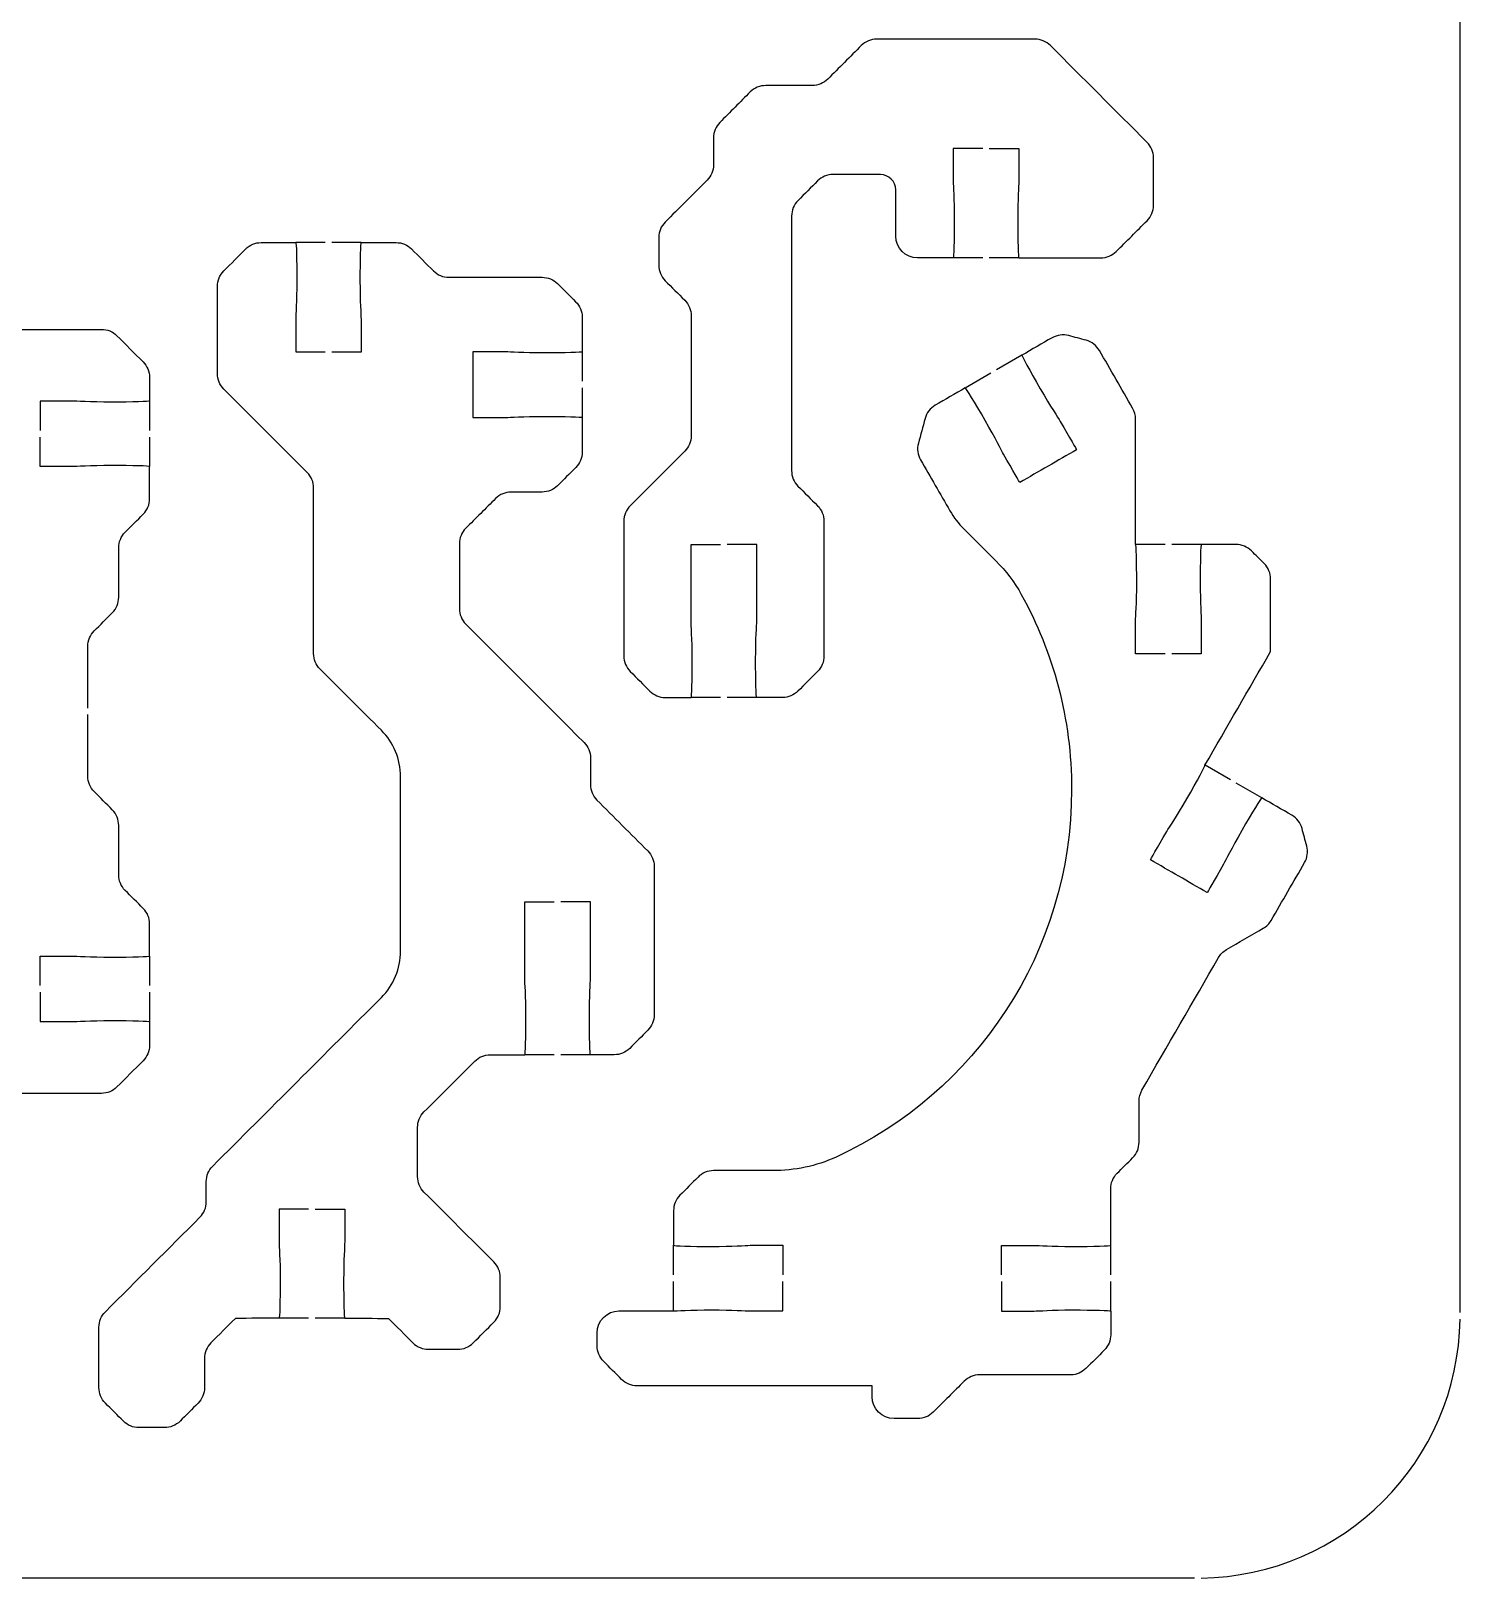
# Model space of a CAD drawing. Extents: x 0 to 400, y 230 to 450.
# Drawn here: x 334.6 to 400, y 230 to 300.8 of the extents above; entities that cross this region are included whole.
import ezdxf

# ---------------------------------------------------------------- set-up
doc = ezdxf.new("R2010")
doc.units = 0
doc.header["$MEASUREMENT"] = 0
doc.layers.add('DEFAULT', color=18, linetype='CONTINUOUS')

msp = doc.modelspace()

# ---------------------------------------------------------------- linework, layer by layer
at = {"layer": 'DEFAULT', "color": 1}
for points in [[(400.001, 242.147), (400.001, 437.847)], [(348.078, 291.102), (346.73, 291.102)], [(349.729, 291.102), (348.377, 291.102)], [(378.161, 290.402), (376.81, 290.402)], [(379.812, 290.402), (378.461, 290.402)], [(359.832, 286.103), (359.832, 284.755)], [(379.958, 285.949), (378.788, 285.273)], [(378.529, 285.123), (377.359, 284.448)], [(359.832, 284.455), (359.832, 283.104)], [(340.044, 283.85), (340.044, 282.503)], [(340.044, 282.203), (340.044, 280.852)], [(386.51, 277.288), (385.158, 277.288)], [(388.161, 277.288), (386.809, 277.288)], [(366.17, 270.286), (364.819, 270.286)], [(367.821, 270.286), (366.47, 270.286)], [(389.503, 266.514), (388.333, 267.19)], [(390.933, 265.689), (389.763, 266.365)], [(340.044, 258.457), (340.044, 257.11)], [(340.044, 256.81), (340.044, 255.459)], [(358.559, 253.94), (357.211, 253.94)], [(360.21, 253.94), (358.858, 253.94)], [(364.016, 243.87), (364.016, 245.221)], [(384.015, 243.866), (384.015, 245.217)], [(364.016, 242.219), (364.016, 243.57)], [(384.015, 242.215), (384.015, 243.566)], [(347.316, 241.882), (345.968, 241.882)], [(348.967, 241.882), (347.615, 241.882)], [(387.851, 229.997), (282.152, 229.997)]]:
    msp.add_lwpolyline(points, dxfattribs=at)
for points, knots in [([(378.461, 295.401), (378.911, 295.401), (379.361, 295.401), (379.812, 295.401), (379.812, 294.901), (379.812, 294.401), (379.812, 293.901), (379.812, 293.686), (379.762, 293.118), (379.762, 292.152), (379.762, 291.185), (379.784, 290.402), (379.812, 290.402), (381.062, 290.402), (382.312, 290.402), (383.562, 290.402), (383.826, 290.402), (384.08, 290.504), (384.271, 290.695), (384.741, 291.164), (385.212, 291.633), (385.682, 292.102), (385.869, 292.289), (385.975, 292.543), (385.975, 292.811), (385.975, 293.537), (385.975, 294.262), (385.975, 294.988), (385.975, 295.249), (385.872, 295.499), (385.686, 295.686), (384.21, 297.163), (382.734, 298.64), (381.258, 300.117), (381.071, 300.301), (380.817, 300.41), (380.549, 300.41), (378.136, 300.41), (375.723, 300.41), (373.31, 300.41), (373.045, 300.41), (372.791, 300.304), (372.605, 300.117), (372.094, 299.605), (371.584, 299.092), (371.073, 298.579), (370.886, 298.392), (370.632, 298.286), (370.368, 298.286), (369.656, 298.286), (368.945, 298.286), (368.234, 298.286), (367.965, 298.286), (367.711, 298.181), (367.521, 297.994), (367.059, 297.529), (366.597, 297.065), (366.135, 296.6), (365.948, 296.413), (365.842, 296.159), (365.842, 295.895), (365.842, 295.484), (365.842, 295.074), (365.842, 294.663), (365.842, 294.395), (365.736, 294.141), (365.549, 293.954), (364.909, 293.315), (364.27, 292.675), (363.63, 292.035), (363.443, 291.848), (363.341, 291.598), (363.341, 291.337), (363.341, 290.915), (363.341, 290.492), (363.341, 290.07), (363.341, 289.799), (363.446, 289.545), (363.633, 289.358), (363.932, 289.06), (364.231, 288.763), (364.529, 288.465), (364.716, 288.275), (364.822, 288.021), (364.822, 287.756), (364.822, 285.925), (364.822, 284.094), (364.822, 282.263), (364.822, 281.995), (364.716, 281.741), (364.529, 281.554), (363.698, 280.724), (362.867, 279.894), (362.035, 279.064), (361.848, 278.873), (361.742, 278.619), (361.742, 278.354), (361.742, 276.298), (361.742, 274.241), (361.742, 272.184), (361.742, 271.92), (361.848, 271.666), (362.035, 271.479), (362.334, 271.178), (362.633, 270.877), (362.931, 270.576), (363.118, 270.389), (363.372, 270.286), (363.637, 270.286), (364.031, 270.286), (364.425, 270.286), (364.819, 270.286), (364.847, 270.286), (364.868, 271.07), (364.868, 272.036), (364.868, 273.003), (364.819, 273.574), (364.819, 273.786), (364.819, 274.953), (364.819, 276.119), (364.819, 277.286), (365.268, 277.286), (365.717, 277.286), (366.166, 277.286)], [0, 0, 0, 0, 3.83, 3.83, 3.83, 8.08, 8.08, 8.08, 9.08, 9.08, 9.08, 10.08, 10.08, 10.08, 20.71, 20.71, 20.71, 21.71, 21.71, 21.71, 27.359788, 27.359788, 27.359788, 28.359788, 28.359788, 28.359788, 34.529788, 34.529788, 34.529788, 35.529788, 35.529788, 35.529788, 53.28524, 53.28524, 53.28524, 54.28524, 54.28524, 54.28524, 74.80524, 74.80524, 74.80524, 75.80524, 75.80524, 75.80524, 81.957086, 81.957086, 81.957086, 82.957086, 82.957086, 82.957086, 89.007086, 89.007086, 89.007086, 90.007086, 90.007086, 90.007086, 95.579105, 95.579105, 95.579105, 96.579105, 96.579105, 96.579105, 100.069105, 100.069105, 100.069105, 101.069105, 101.069105, 101.069105, 108.762427, 108.762427, 108.762427, 109.762427, 109.762427, 109.762427, 113.352427, 113.352427, 113.352427, 114.352427, 114.352427, 114.352427, 117.937465, 117.937465, 117.937465, 118.937465, 118.937465, 118.937465, 134.507465, 134.507465, 134.507465, 135.507465, 135.507465, 135.507465, 145.498886, 145.498886, 145.498886, 146.498886, 146.498886, 146.498886, 163.988886, 163.988886, 163.988886, 164.988886, 164.988886, 164.988886, 168.595159, 168.595159, 168.595159, 169.595159, 169.595159, 169.595159, 172.945159, 172.945159, 172.945159, 173.945159, 173.945159, 173.945159, 174.945159, 174.945159, 174.945159, 184.865159, 184.865159, 184.865159, 188.685159, 188.685159, 188.685159, 188.685159]), ([(378.161, 295.401), (377.71, 295.401), (377.26, 295.401), (376.81, 295.401), (376.81, 294.901), (376.81, 294.401), (376.81, 293.901), (376.81, 293.686), (376.859, 293.118), (376.859, 292.152), (376.859, 291.185), (376.838, 290.402), (376.81, 290.402), (376.266, 290.402), (375.723, 290.402), (375.18, 290.402), (374.626, 290.402), (374.178, 290.846), (374.178, 291.4), (374.178, 292.105), (374.178, 292.809), (374.178, 293.513), (374.178, 293.901), (373.864, 294.215), (373.479, 294.215), (372.756, 294.215), (372.033, 294.215), (371.31, 294.215), (371.045, 294.215), (370.791, 294.11), (370.604, 293.923), (370.307, 293.624), (370.009, 293.325), (369.712, 293.027), (369.525, 292.836), (369.419, 292.582), (369.419, 292.317), (369.418, 288.435), (369.417, 284.552), (369.415, 280.669), (369.415, 280.401), (369.521, 280.147), (369.708, 279.96), (370.007, 279.661), (370.306, 279.362), (370.604, 279.064), (370.791, 278.87), (370.897, 278.616), (370.897, 278.351), (370.897, 276.295), (370.897, 274.24), (370.897, 272.184), (370.897, 271.92), (370.791, 271.666), (370.604, 271.479), (370.306, 271.178), (370.007, 270.877), (369.708, 270.576), (369.521, 270.389), (369.267, 270.286), (369.003, 270.286), (368.609, 270.286), (368.215, 270.286), (367.821, 270.286), (367.793, 270.286), (367.771, 271.07), (367.771, 272.036), (367.771, 273.003), (367.821, 273.574), (367.821, 273.786), (367.821, 274.953), (367.821, 276.119), (367.821, 277.286), (367.369, 277.286), (366.918, 277.286), (366.466, 277.286)], [0, 0, 0, 0, 3.83, 3.83, 3.83, 8.08, 8.08, 8.08, 9.08, 9.08, 9.08, 10.08, 10.08, 10.08, 14.7, 14.7, 14.7, 15.7, 15.7, 15.7, 21.69, 21.69, 21.69, 22.69, 22.69, 22.69, 28.84, 28.84, 28.84, 29.84, 29.84, 29.84, 33.425038, 33.425038, 33.425038, 34.425038, 34.425038, 34.425038, 67.44504, 67.44504, 67.44504, 68.44504, 68.44504, 68.44504, 72.037142, 72.037142, 72.037142, 73.037142, 73.037142, 73.037142, 90.517142, 90.517142, 90.517142, 91.517142, 91.517142, 91.517142, 95.123415, 95.123415, 95.123415, 96.123415, 96.123415, 96.123415, 99.473415, 99.473415, 99.473415, 100.473415, 100.473415, 100.473415, 101.473415, 101.473415, 101.473415, 111.393415, 111.393415, 111.393415, 115.233415, 115.233415, 115.233415, 115.233415]), ([(347.316, 246.881), (346.866, 246.881), (346.417, 246.881), (345.968, 246.881), (345.968, 246.381), (345.968, 245.881), (345.968, 245.382), (345.968, 245.17), (346.017, 244.599), (346.017, 243.632), (346.017, 242.665), (345.996, 241.882), (345.968, 241.882), (345.301, 241.882), (344.634, 241.882), (343.968, 241.879), (343.594, 241.505), (343.22, 241.131), (342.846, 240.757), (342.659, 240.57), (342.557, 240.316), (342.557, 240.051), (342.557, 239.604), (342.557, 239.157), (342.557, 238.711), (342.557, 238.446), (342.451, 238.192), (342.264, 238.002), (341.987, 237.725), (341.711, 237.449), (341.435, 237.173), (341.244, 236.986), (340.99, 236.88), (340.726, 236.88), (340.335, 236.88), (339.945, 236.88), (339.554, 236.88), (339.29, 236.88), (339.036, 236.986), (338.849, 237.173), (338.573, 237.449), (338.296, 237.725), (338.02, 238.002), (337.829, 238.192), (337.727, 238.446), (337.727, 238.711), (337.727, 239.633), (337.727, 240.554), (337.727, 241.476), (337.727, 241.741), (337.829, 241.995), (338.02, 242.182), (339.462, 243.624), (340.903, 245.065), (342.345, 246.507), (342.532, 246.694), (342.638, 246.952), (342.638, 247.216), (342.638, 247.523), (342.638, 247.83), (342.638, 248.137), (342.638, 248.401), (342.74, 248.655), (342.931, 248.842), (345.502, 251.414), (348.074, 253.986), (350.646, 256.558), (351.207, 257.122), (351.524, 257.884), (351.524, 258.681), (351.524, 261.343), (351.524, 264.004), (351.524, 266.665), (351.524, 267.462), (351.207, 268.224), (350.646, 268.785), (349.711, 269.72), (348.776, 270.655), (347.841, 271.59), (347.651, 271.78), (347.548, 272.034), (347.548, 272.299), (347.548, 274.823), (347.548, 277.348), (347.548, 279.873), (347.548, 280.137), (347.443, 280.391), (347.256, 280.578), (345.983, 281.851), (344.711, 283.123), (343.439, 284.395), (343.248, 284.582), (343.146, 284.84), (343.146, 285.104), (343.146, 286.437), (343.146, 287.769), (343.146, 289.101), (343.146, 289.366), (343.248, 289.62), (343.439, 289.807), (343.772, 290.141), (344.106, 290.475), (344.44, 290.809), (344.627, 290.999), (344.881, 291.102), (345.146, 291.102), (345.674, 291.102), (346.202, 291.102), (346.73, 291.102), (346.758, 291.102), (346.779, 290.319), (346.779, 289.352), (346.779, 288.385), (346.73, 287.814), (346.73, 287.602), (346.73, 287.102), (346.73, 286.603), (346.73, 286.103), (347.179, 286.103), (347.628, 286.103), (348.078, 286.103)], [0, 0, 0, 0, 3.82, 3.82, 3.82, 8.07, 8.07, 8.07, 9.07, 9.07, 9.07, 10.07, 10.07, 10.07, 15.75, 15.75, 15.75, 20.247199, 20.247199, 20.247199, 21.247199, 21.247199, 21.247199, 25.047199, 25.047199, 25.047199, 26.047199, 26.047199, 26.047199, 29.370601, 29.370601, 29.370601, 30.370601, 30.370601, 30.370601, 33.690601, 33.690601, 33.690601, 34.690601, 34.690601, 34.690601, 38.014003, 38.014003, 38.014003, 39.014003, 39.014003, 39.014003, 46.854003, 46.854003, 46.854003, 47.854003, 47.854003, 47.854003, 65.192261, 65.192261, 65.192261, 66.192261, 66.192261, 66.192261, 68.802261, 68.802261, 68.802261, 69.802261, 69.802261, 69.802261, 100.731112, 100.731112, 100.731112, 101.731112, 101.731112, 101.731112, 124.361112, 124.361112, 124.361112, 125.361112, 125.361112, 125.361112, 136.60411, 136.60411, 136.60411, 137.60411, 137.60411, 137.60411, 159.07411, 159.07411, 159.07411, 160.07411, 160.07411, 160.07411, 175.3759, 175.3759, 175.3759, 176.3759, 176.3759, 176.3759, 187.7059, 187.7059, 187.7059, 188.7059, 188.7059, 188.7059, 192.722267, 192.722267, 192.722267, 193.722267, 193.722267, 193.722267, 198.212267, 198.212267, 198.212267, 199.212267, 199.212267, 199.212267, 200.212267, 200.212267, 200.212267, 204.462267, 204.462267, 204.462267, 208.282267, 208.282267, 208.282267, 208.282267]), ([(348.377, 286.103), (348.829, 286.103), (349.281, 286.103), (349.732, 286.103), (349.732, 286.603), (349.732, 287.102), (349.732, 287.602), (349.732, 287.814), (349.683, 288.385), (349.683, 289.352), (349.683, 290.319), (349.704, 291.102), (349.732, 291.102), (350.261, 291.102), (350.79, 291.102), (351.32, 291.102), (351.584, 291.102), (351.838, 290.999), (352.029, 290.809), (352.363, 290.475), (352.697, 290.141), (353.031, 289.807), (353.218, 289.62), (353.472, 289.514), (353.736, 289.514), (355.158, 289.514), (356.579, 289.514), (358.001, 289.514), (358.266, 289.514), (358.52, 289.412), (358.71, 289.225), (358.985, 288.949), (359.261, 288.672), (359.536, 288.396), (359.726, 288.209), (359.832, 287.955), (359.832, 287.69), (359.832, 287.161), (359.832, 286.632), (359.832, 286.103), (359.832, 286.075), (359.049, 286.053), (358.082, 286.053), (357.116, 286.053), (356.544, 286.103), (356.333, 286.103), (355.833, 286.103), (355.333, 286.103), (354.833, 286.103), (354.833, 285.102), (354.833, 284.101), (354.833, 283.101), (355.333, 283.101), (355.833, 283.101), (356.333, 283.101), (356.544, 283.101), (357.116, 283.15), (358.082, 283.15), (359.049, 283.15), (359.832, 283.129), (359.832, 283.101), (359.832, 282.573), (359.832, 282.045), (359.832, 281.517), (359.832, 281.252), (359.726, 280.995), (359.539, 280.808), (359.263, 280.531), (358.987, 280.255), (358.71, 279.979), (358.52, 279.792), (358.266, 279.686), (358.001, 279.686), (357.527, 279.686), (357.053, 279.686), (356.579, 279.686), (356.315, 279.686), (356.061, 279.583), (355.874, 279.393), (355.419, 278.938), (354.964, 278.483), (354.509, 278.028), (354.318, 277.841), (354.216, 277.587), (354.216, 277.322), (354.216, 276.333), (354.216, 275.344), (354.216, 274.355), (354.216, 274.091), (354.318, 273.837), (354.509, 273.646), (356.313, 271.841), (358.116, 270.036), (359.92, 268.231), (360.107, 268.044), (360.213, 267.79), (360.213, 267.526), (360.213, 267.117), (360.213, 266.709), (360.213, 266.301), (360.217, 266.033), (360.319, 265.783), (360.506, 265.596), (361.283, 264.819), (362.06, 264.041), (362.838, 263.264), (363.025, 263.077), (363.131, 262.823), (363.131, 262.558), (363.131, 260.296), (363.131, 258.033), (363.131, 255.771), (363.131, 255.506), (363.025, 255.249), (362.838, 255.062), (362.561, 254.786), (362.285, 254.509), (362.009, 254.233), (361.818, 254.046), (361.564, 253.94), (361.3, 253.94), (360.937, 253.94), (360.575, 253.94), (360.213, 253.94), (360.185, 253.94), (360.164, 254.723), (360.164, 255.69), (360.164, 256.656), (360.213, 257.228), (360.213, 257.44), (360.213, 258.606), (360.213, 259.773), (360.213, 260.939), (359.762, 260.939), (359.31, 260.939), (358.858, 260.939)], [0, 0, 0, 0, 3.84, 3.84, 3.84, 8.09, 8.09, 8.09, 9.09, 9.09, 9.09, 10.09, 10.09, 10.09, 14.59, 14.59, 14.59, 15.59, 15.59, 15.59, 19.606367, 19.606367, 19.606367, 20.606367, 20.606367, 20.606367, 32.696367, 32.696367, 32.696367, 33.696367, 33.696367, 33.696367, 37.012705, 37.012705, 37.012705, 38.012705, 38.012705, 38.012705, 42.512705, 42.512705, 42.512705, 43.512705, 43.512705, 43.512705, 44.512705, 44.512705, 44.512705, 48.762705, 48.762705, 48.762705, 57.272705, 57.272705, 57.272705, 61.522705, 61.522705, 61.522705, 62.522705, 62.522705, 62.522705, 63.522705, 63.522705, 63.522705, 68.012705, 68.012705, 68.012705, 69.012705, 69.012705, 69.012705, 72.336107, 72.336107, 72.336107, 73.336107, 73.336107, 73.336107, 77.366107, 77.366107, 77.366107, 78.366107, 78.366107, 78.366107, 83.839113, 83.839113, 83.839113, 84.839113, 84.839113, 84.839113, 93.249113, 93.249113, 93.249113, 94.249113, 94.249113, 94.249113, 115.950221, 115.950221, 115.950221, 116.950221, 116.950221, 116.950221, 120.420221, 120.420221, 120.420221, 121.420221, 121.420221, 121.420221, 130.768173, 130.768173, 130.768173, 131.768173, 131.768173, 131.768173, 151.008173, 151.008173, 151.008173, 152.008173, 152.008173, 152.008173, 155.331575, 155.331575, 155.331575, 156.331575, 156.331575, 156.331575, 159.411575, 159.411575, 159.411575, 160.411575, 160.411575, 160.411575, 161.411575, 161.411575, 161.411575, 171.331575, 171.331575, 171.331575, 175.171575, 175.171575, 175.171575, 175.171575]), ([(335.041, 256.81), (335.041, 256.36), (335.041, 255.909), (335.041, 255.459), (335.542, 255.459), (336.043, 255.459), (336.544, 255.459), (336.632, 255.459), (337.327, 255.508), (338.294, 255.508), (339.26, 255.508), (340.044, 255.483), (340.044, 255.459), (340.041, 255.097), (340.039, 254.734), (340.037, 254.372), (340.037, 254.108), (339.934, 253.85), (339.744, 253.663), (339.345, 253.264), (338.947, 252.866), (338.548, 252.467), (338.357, 252.277), (338.103, 252.174), (337.839, 252.174), (336.471, 252.174), (335.104, 252.174), (333.736, 252.174), (333.471, 252.174), (333.217, 252.28), (333.03, 252.467), (332.131, 253.367), (331.231, 254.266), (330.332, 255.166), (330.148, 255.353), (330.042, 255.607), (330.042, 255.872), (330.042, 257.557), (330.042, 259.242), (330.042, 260.927), (330.042, 261.191), (329.937, 261.445), (329.75, 261.636), (329.1, 262.284), (328.451, 262.932), (327.802, 263.58), (327.428, 263.954), (327.217, 264.462), (327.217, 264.994), (327.217, 268.101), (327.217, 271.208), (327.217, 274.315), (327.217, 274.844), (327.428, 275.355), (327.802, 275.729), (328.451, 276.378), (329.1, 277.028), (329.75, 277.677), (329.937, 277.867), (330.042, 278.121), (330.042, 278.386), (330.042, 280.07), (330.042, 281.754), (330.042, 283.438), (330.042, 283.702), (330.148, 283.956), (330.335, 284.143), (331.232, 285.04), (332.13, 285.938), (333.027, 286.835), (333.217, 287.025), (333.471, 287.131), (333.74, 287.131), (335.106, 287.131), (336.472, 287.131), (337.839, 287.131), (338.103, 287.135), (338.357, 287.029), (338.548, 286.842), (338.947, 286.442), (339.345, 286.042), (339.744, 285.642), (339.931, 285.455), (340.037, 285.201), (340.037, 284.937), (340.039, 284.575), (340.041, 284.213), (340.044, 283.85), (340.044, 283.826), (339.26, 283.801), (338.294, 283.801), (337.327, 283.801), (336.632, 283.85), (336.544, 283.85), (336.043, 283.85), (335.542, 283.85), (335.041, 283.85), (335.041, 283.401), (335.041, 282.952), (335.041, 282.503)], [0, 0, 0, 0, 3.83, 3.83, 3.83, 8.09, 8.09, 8.09, 9.09, 9.09, 9.09, 10.09, 10.09, 10.09, 13.170065, 13.170065, 13.170065, 14.170065, 14.170065, 14.170065, 18.964249, 18.964249, 18.964249, 19.964249, 19.964249, 19.964249, 31.594249, 31.594249, 31.594249, 32.594249, 32.594249, 32.594249, 43.412983, 43.412983, 43.412983, 44.412983, 44.412983, 44.412983, 58.742983, 58.742983, 58.742983, 59.742983, 59.742983, 59.742983, 67.542374, 67.542374, 67.542374, 68.542374, 68.542374, 68.542374, 94.962374, 94.962374, 94.962374, 95.962374, 95.962374, 95.962374, 103.768833, 103.768833, 103.768833, 104.768833, 104.768833, 104.768833, 119.088833, 119.088833, 119.088833, 120.088833, 120.088833, 120.088833, 130.879282, 130.879282, 130.879282, 131.879282, 131.879282, 131.879282, 143.499282, 143.499282, 143.499282, 144.499282, 144.499282, 144.499282, 149.300542, 149.300542, 149.300542, 150.300542, 150.300542, 150.300542, 153.380607, 153.380607, 153.380607, 154.380607, 154.380607, 154.380607, 155.380607, 155.380607, 155.380607, 159.640607, 159.640607, 159.640607, 163.460607, 163.460607, 163.460607, 163.460607]), ([(386.51, 272.289), (386.058, 272.289), (385.606, 272.289), (385.155, 272.289), (385.155, 272.789), (385.155, 273.289), (385.155, 273.789), (385.155, 274), (385.208, 274.572), (385.208, 275.539), (385.208, 276.509), (385.183, 277.288), (385.155, 277.288), (385.155, 279.2), (385.155, 281.112), (385.155, 283.025), (385.155, 283.197), (385.109, 283.37), (385.021, 283.522), (384.515, 284.403), (384.01, 285.283), (383.504, 286.164), (383.37, 286.394), (383.151, 286.559), (382.897, 286.63), (382.63, 286.702), (382.363, 286.773), (382.096, 286.845), (381.839, 286.916), (381.567, 286.877), (381.334, 286.746), (380.876, 286.481), (380.417, 286.215), (379.958, 285.949), (379.937, 285.938), (380.311, 285.247), (380.791, 284.411), (381.274, 283.571), (381.606, 283.102), (381.708, 282.919), (382.149, 282.16), (382.456, 281.624), (382.456, 281.624), (381.589, 281.124), (380.723, 280.624), (379.856, 280.125), (379.856, 280.125), (379.549, 280.661), (379.112, 281.419), (379.006, 281.603), (378.763, 282.121), (378.276, 282.957), (377.799, 283.79), (377.394, 284.45), (377.362, 284.45), (376.903, 284.185), (376.445, 283.921), (375.986, 283.656), (375.76, 283.525), (375.591, 283.307), (375.524, 283.053), (375.422, 282.675), (375.319, 282.298), (375.217, 281.92), (375.147, 281.663), (375.182, 281.388), (375.316, 281.158), (375.764, 280.382), (376.212, 279.606), (376.66, 278.83), (376.836, 278.527), (377.052, 278.248), (377.299, 278.001), (377.787, 277.513), (378.275, 277.025), (378.763, 276.537), (379.218, 276.082), (379.616, 275.57), (379.927, 275.006), (381.391, 272.357), (382.227, 269.309), (382.227, 266.07), (382.227, 258.612), (377.81, 252.185), (371.449, 249.26), (370.543, 248.844), (369.552, 248.639), (368.553, 248.639), (367.65, 248.639), (366.747, 248.639), (365.844, 248.639), (365.576, 248.639), (365.322, 248.533), (365.135, 248.343), (364.858, 248.065), (364.582, 247.788), (364.306, 247.51), (364.119, 247.323), (364.016, 247.073), (364.016, 246.808), (364.016, 246.279), (364.016, 245.75), (364.016, 245.221), (364.016, 245.193), (364.796, 245.171), (365.766, 245.171), (366.729, 245.171), (367.304, 245.221), (367.516, 245.221), (368.016, 245.221), (368.516, 245.221), (369.015, 245.221), (369.015, 244.77), (369.015, 244.32), (369.015, 243.87)], [0, 0, 0, 0, 3.84, 3.84, 3.84, 8.09, 8.09, 8.09, 9.09, 9.09, 9.09, 10.09, 10.09, 10.09, 26.35, 26.35, 26.35, 27.35, 27.35, 27.35, 35.986556, 35.986556, 35.986556, 36.986556, 36.986556, 36.986556, 39.337088, 39.337088, 39.337088, 40.337088, 40.337088, 40.337088, 44.844593, 44.844593, 44.844593, 45.844593, 45.844593, 45.844593, 46.844593, 46.844593, 46.844593, 47.844593, 47.844593, 47.844593, 56.352201, 56.352201, 56.352201, 57.352201, 57.352201, 57.352201, 58.352201, 58.352201, 58.352201, 59.352201, 59.352201, 59.352201, 63.8547, 63.8547, 63.8547, 64.8547, 64.8547, 64.8547, 68.180509, 68.180509, 68.180509, 69.180509, 69.180509, 69.180509, 76.801276, 76.801276, 76.801276, 77.801276, 77.801276, 77.801276, 83.670263, 83.670263, 83.670263, 84.670263, 84.670263, 84.670263, 85.670263, 85.670263, 85.670263, 86.670263, 86.670263, 86.670263, 87.670263, 87.670263, 87.670263, 95.350263, 95.350263, 95.350263, 96.350263, 96.350263, 96.350263, 99.680743, 99.680743, 99.680743, 100.680743, 100.680743, 100.680743, 105.180743, 105.180743, 105.180743, 106.180743, 106.180743, 106.180743, 107.180743, 107.180743, 107.180743, 111.430743, 111.430743, 111.430743, 115.260743, 115.260743, 115.260743, 115.260743]), ([(337.218, 269.803), (337.218, 270.745), (337.218, 271.687), (337.218, 272.628), (337.218, 272.893), (337.324, 273.147), (337.511, 273.334), (337.786, 273.612), (338.061, 273.889), (338.336, 274.167), (338.523, 274.354), (338.629, 274.611), (338.629, 274.876), (338.629, 275.631), (338.629, 276.386), (338.629, 277.14), (338.629, 277.405), (338.735, 277.659), (338.922, 277.85), (339.198, 278.125), (339.475, 278.4), (339.751, 278.675), (339.938, 278.866), (340.044, 279.12), (340.044, 279.384), (340.044, 279.873), (340.044, 280.363), (340.044, 280.852), (340.044, 280.88), (339.26, 280.901), (338.294, 280.901), (337.327, 280.901), (336.632, 280.852), (336.544, 280.852), (336.043, 280.852), (335.542, 280.852), (335.041, 280.852), (335.041, 281.302), (335.041, 281.752), (335.041, 282.203)], [0, 0, 0, 0, 8.01, 8.01, 8.01, 9.01, 9.01, 9.01, 12.333432, 12.333432, 12.333432, 13.333432, 13.333432, 13.333432, 19.753432, 19.753432, 19.753432, 20.753432, 20.753432, 20.753432, 24.06977, 24.06977, 24.06977, 25.06977, 25.06977, 25.06977, 29.22977, 29.22977, 29.22977, 30.22977, 30.22977, 30.22977, 31.22977, 31.22977, 31.22977, 35.48977, 35.48977, 35.48977, 39.31977, 39.31977, 39.31977, 39.31977]), ([(379.016, 243.866), (379.016, 244.317), (379.016, 244.767), (379.016, 245.217), (379.516, 245.217), (380.016, 245.217), (380.516, 245.217), (380.727, 245.217), (381.299, 245.168), (382.266, 245.168), (383.229, 245.168), (384.015, 245.193), (384.015, 245.217), (384.015, 246.08), (384.015, 246.944), (384.015, 247.807), (384.015, 248.071), (384.121, 248.325), (384.308, 248.516), (384.546, 248.752), (384.783, 248.989), (385.021, 249.225), (385.208, 249.415), (385.314, 249.669), (385.314, 249.934), (385.314, 250.564), (385.314, 251.195), (385.314, 251.825), (385.314, 251.998), (385.359, 252.171), (385.448, 252.322), (386.614, 254.344), (387.781, 256.365), (388.947, 258.387), (389.035, 258.538), (389.162, 258.665), (389.314, 258.75), (389.875, 259.076), (390.436, 259.401), (390.997, 259.727), (391.148, 259.812), (391.272, 259.939), (391.36, 260.09), (391.869, 260.971), (392.379, 261.852), (392.888, 262.733), (393.018, 262.962), (393.053, 263.234), (392.986, 263.491), (392.915, 263.758), (392.843, 264.025), (392.771, 264.292), (392.704, 264.55), (392.535, 264.768), (392.306, 264.899), (391.848, 265.162), (391.391, 265.426), (390.933, 265.689), (390.902, 265.689), (390.492, 265.029), (390.013, 264.2), (389.533, 263.361), (389.286, 262.842), (389.184, 262.662), (388.743, 261.9), (388.432, 261.36), (388.432, 261.36), (387.565, 261.86), (386.699, 262.36), (385.832, 262.86), (385.832, 262.86), (386.146, 263.403), (386.58, 264.161), (386.689, 264.341), (387.014, 264.814), (387.501, 265.654), (387.984, 266.486), (388.358, 267.178), (388.33, 267.192), (389.329, 268.924), (390.329, 270.656), (391.335, 272.388), (391.335, 273.494), (391.335, 274.599), (391.335, 275.704), (391.335, 275.969), (391.23, 276.223), (391.043, 276.413), (390.847, 276.607), (390.652, 276.802), (390.457, 276.996), (390.267, 277.183), (390.013, 277.288), (389.748, 277.288), (389.219, 277.288), (388.69, 277.288), (388.16, 277.288), (388.132, 277.288), (388.111, 276.509), (388.111, 275.539), (388.111, 274.572), (388.16, 274), (388.16, 273.789), (388.16, 273.289), (388.16, 272.789), (388.16, 272.289), (387.71, 272.289), (387.26, 272.289), (386.809, 272.289)], [0, 0, 0, 0, 3.83, 3.83, 3.83, 8.08, 8.08, 8.08, 9.08, 9.08, 9.08, 10.08, 10.08, 10.08, 17.42, 17.42, 17.42, 18.42, 18.42, 18.42, 21.269649, 21.269649, 21.269649, 22.269649, 22.269649, 22.269649, 27.629649, 27.629649, 27.629649, 28.629649, 28.629649, 28.629649, 48.476626, 48.476626, 48.476626, 49.476626, 49.476626, 49.476626, 54.992585, 54.992585, 54.992585, 55.992585, 55.992585, 55.992585, 64.644117, 64.644117, 64.644117, 65.644117, 65.644117, 65.644117, 67.994648, 67.994648, 67.994648, 68.994648, 68.994648, 68.994648, 73.48349, 73.48349, 73.48349, 74.48349, 74.48349, 74.48349, 75.48349, 75.48349, 75.48349, 76.48349, 76.48349, 76.48349, 84.991098, 84.991098, 84.991098, 85.991098, 85.991098, 85.991098, 86.991098, 86.991098, 86.991098, 87.991098, 87.991098, 87.991098, 105.017653, 105.017653, 105.017653, 114.417653, 114.417653, 114.417653, 115.417653, 115.417653, 115.417653, 117.758187, 117.758187, 117.758187, 118.758187, 118.758187, 118.758187, 123.258187, 123.258187, 123.258187, 124.258187, 124.258187, 124.258187, 125.258187, 125.258187, 125.258187, 129.508187, 129.508187, 129.508187, 133.338187, 133.338187, 133.338187, 133.338187]), ([(335.041, 257.11), (335.041, 257.559), (335.041, 258.008), (335.041, 258.457), (335.542, 258.457), (336.043, 258.457), (336.544, 258.457), (336.632, 258.457), (337.327, 258.408), (338.294, 258.408), (339.26, 258.408), (340.044, 258.429), (340.044, 258.457), (340.044, 258.948), (340.044, 259.438), (340.044, 259.928), (340.044, 260.193), (339.938, 260.447), (339.751, 260.638), (339.475, 260.913), (339.198, 261.188), (338.922, 261.463), (338.735, 261.654), (338.629, 261.908), (338.629, 262.172), (338.629, 262.926), (338.629, 263.68), (338.629, 264.433), (338.629, 264.702), (338.523, 264.956), (338.336, 265.146), (338.061, 265.424), (337.786, 265.701), (337.511, 265.979), (337.324, 266.166), (337.218, 266.42), (337.218, 266.684), (337.218, 267.624), (337.218, 268.563), (337.218, 269.503)], [0, 0, 0, 0, 3.82, 3.82, 3.82, 8.08, 8.08, 8.08, 9.08, 9.08, 9.08, 10.08, 10.08, 10.08, 14.25, 14.25, 14.25, 15.25, 15.25, 15.25, 18.566338, 18.566338, 18.566338, 19.566338, 19.566338, 19.566338, 25.976338, 25.976338, 25.976338, 26.976338, 26.976338, 26.976338, 30.29977, 30.29977, 30.29977, 31.29977, 31.29977, 31.29977, 39.28977, 39.28977, 39.28977, 39.28977]), ([(347.615, 246.881), (348.067, 246.881), (348.519, 246.881), (348.97, 246.881), (348.97, 246.381), (348.97, 245.881), (348.97, 245.382), (348.97, 245.17), (348.921, 244.599), (348.921, 243.632), (348.921, 242.665), (348.942, 241.882), (348.97, 241.882), (349.637, 241.882), (350.304, 241.882), (350.97, 241.879), (351.344, 241.505), (351.718, 241.131), (352.092, 240.757), (352.279, 240.57), (352.533, 240.464), (352.798, 240.464), (353.245, 240.464), (353.691, 240.464), (354.138, 240.464), (354.403, 240.464), (354.657, 240.57), (354.847, 240.757), (355.164, 241.073), (355.48, 241.389), (355.796, 241.706), (355.983, 241.896), (356.089, 242.15), (356.089, 242.415), (356.089, 242.862), (356.089, 243.309), (356.089, 243.755), (356.089, 244.02), (355.983, 244.274), (355.793, 244.461), (354.727, 245.526), (353.662, 246.592), (352.597, 247.657), (352.41, 247.848), (352.304, 248.102), (352.304, 248.366), (352.304, 249.116), (352.304, 249.867), (352.304, 250.617), (352.304, 250.881), (352.406, 251.135), (352.597, 251.322), (353.372, 252.097), (354.146, 252.872), (354.921, 253.647), (355.108, 253.838), (355.362, 253.94), (355.627, 253.94), (356.155, 253.94), (356.683, 253.94), (357.211, 253.94), (357.239, 253.94), (357.26, 254.723), (357.26, 255.69), (357.26, 256.656), (357.211, 257.228), (357.211, 257.44), (357.211, 258.606), (357.211, 259.773), (357.211, 260.939), (357.66, 260.939), (358.109, 260.939), (358.559, 260.939)], [0, 0, 0, 0, 3.84, 3.84, 3.84, 8.09, 8.09, 8.09, 9.09, 9.09, 9.09, 10.09, 10.09, 10.09, 15.77, 15.77, 15.77, 20.267199, 20.267199, 20.267199, 21.267199, 21.267199, 21.267199, 25.067199, 25.067199, 25.067199, 26.067199, 26.067199, 26.067199, 29.871434, 29.871434, 29.871434, 30.871434, 30.871434, 30.871434, 34.671434, 34.671434, 34.671434, 35.671434, 35.671434, 35.671434, 48.484208, 48.484208, 48.484208, 49.484208, 49.484208, 49.484208, 55.864208, 55.864208, 55.864208, 56.864208, 56.864208, 56.864208, 66.183876, 66.183876, 66.183876, 67.183876, 67.183876, 67.183876, 71.673876, 71.673876, 71.673876, 72.673876, 72.673876, 72.673876, 73.673876, 73.673876, 73.673876, 83.593876, 83.593876, 83.593876, 87.413876, 87.413876, 87.413876, 87.413876]), ([(379.016, 243.566), (379.016, 243.116), (379.016, 242.666), (379.016, 242.215), (379.516, 242.215), (380.016, 242.215), (380.516, 242.215), (380.727, 242.215), (381.299, 242.265), (382.266, 242.265), (383.229, 242.265), (384.015, 242.243), (384.015, 242.215), (384.015, 241.854), (384.015, 241.493), (384.015, 241.132), (384.015, 240.868), (383.909, 240.614), (383.723, 240.423), (383.441, 240.143), (383.16, 239.863), (382.879, 239.583), (382.699, 239.404), (382.456, 239.298), (382.199, 239.294), (380.805, 239.294), (379.412, 239.294), (378.018, 239.294), (377.754, 239.294), (377.5, 239.188), (377.313, 239.001), (376.84, 238.53), (376.367, 238.058), (375.894, 237.587), (375.707, 237.4), (375.45, 237.294), (375.185, 237.294), (374.824, 237.294), (374.463, 237.294), (374.102, 237.294), (373.548, 237.294), (373.1, 237.742), (373.1, 238.296), (373.1, 238.462), (373.1, 238.627), (373.1, 238.793), (369.516, 238.793), (365.932, 238.793), (362.348, 238.793), (362.08, 238.793), (361.826, 238.899), (361.639, 239.086), (361.362, 239.362), (361.086, 239.639), (360.81, 239.915), (360.623, 240.102), (360.517, 240.356), (360.517, 240.621), (360.517, 240.821), (360.517, 241.02), (360.517, 241.22), (360.517, 241.771), (360.965, 242.219), (361.519, 242.219), (362.351, 242.219), (363.184, 242.219), (364.016, 242.219), (364.087, 242.219), (364.796, 242.268), (365.766, 242.268), (366.729, 242.268), (367.304, 242.219), (367.516, 242.219), (368.016, 242.219), (368.515, 242.219), (369.015, 242.219), (369.015, 242.669), (369.015, 243.119), (369.015, 243.57)], [0, 0, 0, 0, 3.83, 3.83, 3.83, 8.08, 8.08, 8.08, 9.08, 9.08, 9.08, 10.08, 10.08, 10.08, 13.15, 13.15, 13.15, 14.15, 14.15, 14.15, 17.522907, 17.522907, 17.522907, 18.522907, 18.522907, 18.522907, 30.372907, 30.372907, 30.372907, 31.372907, 31.372907, 31.372907, 37.050979, 37.050979, 37.050979, 38.050979, 38.050979, 38.050979, 41.120979, 41.120979, 41.120979, 42.120979, 42.120979, 42.120979, 43.530979, 43.530979, 43.530979, 74.010979, 74.010979, 74.010979, 75.010979, 75.010979, 75.010979, 78.33438, 78.33438, 78.33438, 79.33438, 79.33438, 79.33438, 81.03438, 81.03438, 81.03438, 82.03438, 82.03438, 82.03438, 89.11438, 89.11438, 89.11438, 90.11438, 90.11438, 90.11438, 91.11438, 91.11438, 91.11438, 95.36438, 95.36438, 95.36438, 99.19438, 99.19438, 99.19438, 99.19438])]:
    msp.add_open_spline(points, degree=3, knots=knots, dxfattribs=at)
msp.add_open_spline([(388.151, 229.997), (394.66, 230.078), (399.919, 235.338), (400.001, 241.847)], degree=3, dxfattribs=at)

doc.saveas('drawing.dxf')
